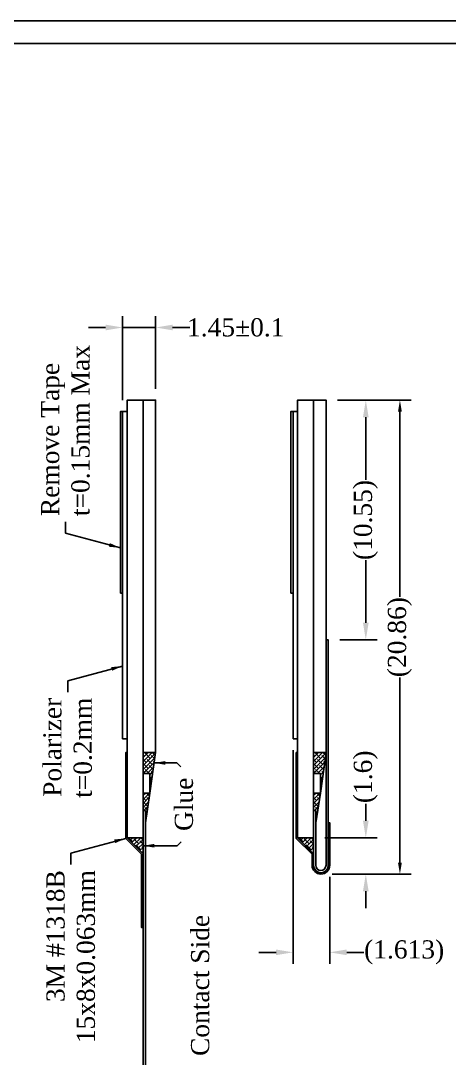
# Model space of a CAD drawing. Extents: x -1 to 152, y 0 to 80.
# Drawn here: x 50.32 to 69.17, y 34.34 to 80 of the extents above; entities that cross this region are included whole.
import ezdxf

# ---------------------------------------------------------------- set-up
doc = ezdxf.new("R2010")
doc.units = 0
doc.header["$MEASUREMENT"] = 0
for name, color, linetype in [('Dimension', 7, 'Continuous'), ('Driver IC', 8, 'Continuous'), ('FPC', 30, 'Continuous'), ('Frame', 7, 'Continuous'), ('Index', 7, 'Continuous'), ('Tape', 6, 'Continuous')]:
    doc.layers.add(name, color=color, linetype=linetype)
doc.styles.get("Standard").update_dxf_attribs({"font": 'TIMES.TTF'})
doc.dimstyles.get("Standard").update_dxf_attribs({"dimtxt": 0.18, "dimasz": 0.18, "dimexe": 0.18, "dimexo": 0.0625, "dimgap": 0.09, "dimtad": 0, "dimtih": 1, "dimtoh": 1, "dimdec": 4, "dimzin": 0, "dimdsep": 46, "dimtxsty": 'Standard', "dimcen": 0.09, "dimadec": 0, "dimazin": 0, "dimtfac": 1, "dimtdec": 4, "dimtofl": 0, "dimtmove": 0, "dimatfit": 3, "dimfxl": 0, "dimtolj": 1, "dimtzin": 0, "dimarcsym": 0})

# ---------------------------------------------------------------- blocks, each defined once
blk = doc.blocks.new('*D10')
at = {"layer": 'Defpoints', "color": 0}
for p in [(56.25, 66.5), (56.25, 63.302), (54.8, 62.802)]:
    blk.add_point(p, dxfattribs=at)
at = {"layer": 'Dimension', "color": 0, "lineweight": -2}
for p, q in [((54.8, 63.302), (54.8, 67)), ((56.25, 63.802), (56.25, 67)), ((54.05, 66.5), (53.3, 66.5)), ((54.8, 66.5), (56.25, 66.5)), ((57, 66.5), (57.75, 66.5))]:
    blk.add_line(p, q, dxfattribs=at)
at = {"layer": 'Dimension', "color": 0}
for points in [[(54.05, 66.625), (54.05, 66.375), (54.8, 66.5)], [(57, 66.625), (57, 66.375), (56.25, 66.5)]]:
    blk.add_solid(points, dxfattribs=at)
at = {"layer": 'Dimension', "color": 0, "insert": (59.776, 66.5), "char_height": 0.8, "attachment_point": 5}
blk.add_mtext('\\A1;1.45±0.1', dxfattribs=at)
blk = doc.blocks.new('*D36')
at = {"layer": 'Defpoints', "color": 0}
for p in [(63.2, 44.042), (65.5, 44.042), (63.525, 42.442)]:
    blk.add_point(p, dxfattribs=at)
at = {"layer": 'Dimension', "color": 0, "lineweight": -2}
for p, q in [((65.5, 44.792), (65.5, 45.542)), ((63.7, 44.042), (66, 44.042)), ((64.025, 42.442), (66, 42.442)), ((65.5, 41.692), (65.5, 40.942))]:
    blk.add_line(p, q, dxfattribs=at)
at = {"layer": 'Dimension', "color": 0}
for points in [[(65.375, 44.792), (65.625, 44.792), (65.5, 44.042)], [(65.375, 41.692), (65.625, 41.692), (65.5, 42.442)]]:
    blk.add_solid(points, dxfattribs=at)
at = {"layer": 'Dimension', "color": 0, "insert": (65.5, 46.725), "char_height": 0.8, "attachment_point": 5, "rotation": 90}
blk.add_mtext('\\A1;(1.6)', dxfattribs=at)
blk = doc.blocks.new('*D37')
at = {"layer": 'Defpoints', "color": 0}
for p in [(62.3, 48.402), (63.913, 42.83), (63.913, 39)]:
    blk.add_point(p, dxfattribs=at)
at = {"layer": 'Dimension', "color": 0, "lineweight": -2}
for p, q in [((62.3, 47.902), (62.3, 38.5)), ((63.913, 42.33), (63.913, 38.5)), ((61.55, 39), (60.8, 39)), ((64.663, 39), (65.413, 39))]:
    blk.add_line(p, q, dxfattribs=at)
at = {"layer": 'Dimension', "color": 0}
for points in [[(61.55, 39.125), (61.55, 38.875), (62.3, 39)], [(64.663, 39.125), (64.663, 38.875), (63.913, 39)]]:
    blk.add_solid(points, dxfattribs=at)
at = {"layer": 'Dimension', "color": 0, "insert": (67.187, 39), "char_height": 0.8, "attachment_point": 5}
blk.add_mtext('\\A1;(1.613)', dxfattribs=at)
blk = doc.blocks.new('*D38')
at = {"layer": 'Defpoints', "color": 0}
for p in [(63.75, 63.302), (67, 63.302), (63.525, 42.442)]:
    blk.add_point(p, dxfattribs=at)
at = {"layer": 'Dimension', "color": 0, "lineweight": -2}
for p, q in [((64.25, 63.302), (67.5, 63.302)), ((67, 62.802), (67, 54.646)), ((67, 42.942), (67, 51.098)), ((64.025, 42.442), (67.5, 42.442))]:
    blk.add_line(p, q, dxfattribs=at)
at = {"layer": 'Dimension', "color": 0}
for points in [[(66.917, 62.802), (67.083, 62.802), (67, 63.302)], [(66.917, 42.942), (67.083, 42.942), (67, 42.442)]]:
    blk.add_solid(points, dxfattribs=at)
at = {"layer": 'Dimension', "color": 0, "insert": (67, 52.872), "char_height": 0.8, "attachment_point": 5, "rotation": 90}
blk.add_mtext('\\A1;(20.86)', dxfattribs=at)
blk = doc.blocks.new('*D40')
at = {"layer": 'Defpoints', "color": 0}
for p in [(63.75, 63.302), (63.85, 52.752), (65.5, 52.752)]:
    blk.add_point(p, dxfattribs=at)
at = {"layer": 'Dimension', "color": 0, "lineweight": -2}
for p, q in [((64.25, 63.302), (66, 63.302)), ((65.5, 62.552), (65.5, 59.801)), ((65.5, 53.502), (65.5, 56.253)), ((64.35, 52.752), (66, 52.752))]:
    blk.add_line(p, q, dxfattribs=at)
at = {"layer": 'Dimension', "color": 0}
for points in [[(65.375, 62.552), (65.625, 62.552), (65.5, 63.302)], [(65.375, 53.502), (65.625, 53.502), (65.5, 52.752)]]:
    blk.add_solid(points, dxfattribs=at)
at = {"layer": 'Dimension', "color": 0, "insert": (65.5, 58.027), "char_height": 0.8, "attachment_point": 5, "rotation": 90}
blk.add_mtext('\\A1;(10.55)', dxfattribs=at)

msp = doc.modelspace()

# ---------------------------------------------------------------- hatches: boundary and pattern name
h = msp.add_hatch()
h.set_pattern_fill('ANSI38', color=8, style=0)
h.set_pattern_definition([(45, (-2.5, 0.338), (-0.08838835, 0.08838835), []), (135, (-2.5, 0.338), (-0.26516504, 0.08838835), [0.3125, -0.1875])])
h.paths.add_polyline_path([(55.7, 46.872), (56, 46.872), (56, 46.012), (56.25, 47.802), (55.7, 47.802)])
h = msp.add_hatch()
h.set_pattern_fill('ANSI38', color=8, style=0)
h.set_pattern_definition([(45, (5, 0.338), (-0.08838835, 0.08838835), []), (135, (5, 0.338), (-0.26516504, 0.08838835), [0.3125, -0.1875])])
h.paths.add_polyline_path([(63.2, 46.872), (63.5, 46.872), (63.5, 46.012), (63.75, 47.802), (63.2, 47.802)])
h = msp.add_hatch()
h.set_pattern_fill('ANSI38', color=8, style=0)
h.set_pattern_definition([(45, (-12.5, 0.338), (-0.08838835, 0.08838835), []), (135, (-12.5, 0.338), (-0.26516504, 0.08838835), [0.3125, -0.1875])])
h.paths.add_polyline_path([(55.7, 45.242), (55.88274, 45.242), (56, 46.012), (55.7, 46.012)])
h = msp.add_hatch()
h.set_pattern_fill('ANSI38', color=8, style=0)
h.set_pattern_definition([(45, (-5, 0.338), (-0.08838835, 0.08838835), []), (135, (-5, 0.338), (-0.26516504, 0.08838835), [0.3125, -0.1875])])
h.paths.add_polyline_path([(63.2, 45.242), (63.38274, 45.242), (63.5, 46.012), (63.2, 46.012)])
h = msp.add_hatch()
h.set_pattern_fill('ANSI38', color=8, style=0)
h.set_pattern_definition([(45, (0, -0.418), (-0.08838835, 0.08838835), []), (135, (0, -0.418), (-0.26516504, 0.08838835), [0.3125, -0.1875])])
h.paths.add_polyline_path([(55, 44.042), (55.7, 43.342), (55.7, 44.042)])
h = msp.add_hatch()
h.set_pattern_fill('ANSI38', color=8, style=0)
h.set_pattern_definition([(45, (7.5, -0.418), (-0.08838835, 0.08838835), []), (135, (7.5, -0.418), (-0.26516504, 0.08838835), [0.3125, -0.1875])])
h.paths.add_polyline_path([(62.5, 44.042), (63.2, 43.342), (63.2, 44.042)])

# ---------------------------------------------------------------- linework, layer by layer
for points in [[(55, 44.042), (55.7, 44.042), (55.7, 63.302), (55, 63.302)], [(55.7, 47.802), (56.25, 47.802), (56.25, 63.302), (55.7, 63.302)], [(62.5, 44.042), (63.2, 44.042), (63.2, 63.302), (62.5, 63.302)], [(63.2, 47.802), (63.75, 47.802), (63.75, 63.302), (63.2, 63.302)]]:
    msp.add_lwpolyline(points, close=True)
at = {"color": 4}
for points in [[(54.7, 54.802), (54.8, 54.802), (54.8, 62.802), (54.7, 62.802)], [(62.2, 54.802), (62.3, 54.802), (62.3, 62.802), (62.2, 62.802)]]:
    msp.add_lwpolyline(points, close=True, dxfattribs=at)
at = {"color": 6}
for points in [[(54.8, 48.402), (55, 48.402), (55, 62.802), (54.8, 62.802)], [(62.3, 48.402), (62.5, 48.402), (62.5, 62.802), (62.3, 62.802)]]:
    msp.add_lwpolyline(points, close=True, dxfattribs=at)
at = {"color": 8}
for points in [[(56, 46.012), (56, 46.872), (55.7, 46.872), (55.7, 47.802), (56.25, 47.802)], [(63.5, 46.012), (63.5, 46.872), (63.2, 46.872), (63.2, 47.802), (63.75, 47.802)], [(55.8, 44.69867), (55.8, 45.242), (55.7, 45.242), (55.7, 46.012), (56, 46.012)], [(63.3, 44.69867), (63.3, 45.242), (63.2, 45.242), (63.2, 46.012), (63.5, 46.012)], [(55, 44.042), (55.7, 44.042), (55.7, 43.342)], [(62.5, 44.042), (63.2, 44.042), (63.2, 43.342)]]:
    msp.add_lwpolyline(points, close=True, dxfattribs=at)
at = {"layer": 'Driver IC', "ltscale": 0.5}
for points in [[(55.7, 46.012), (56, 46.012), (56, 46.872), (55.7, 46.872)], [(63.2, 46.012), (63.5, 46.012), (63.5, 46.872), (63.2, 46.872)]]:
    msp.add_lwpolyline(points, close=True, dxfattribs=at)
at = {"layer": 'FPC'}
msp.add_lwpolyline([(63.85, 42.83, -1), (63.2, 42.83), (63.2, 45.242), (63.3, 45.242), (63.3, 42.83, 1), (63.75, 42.83), (63.75, 52.752), (63.85, 52.752)], format="xyb", close=True, dxfattribs=at)
msp.add_lwpolyline([(55.7, 32.042), (55.7, 45.242), (55.8, 45.242), (55.8, 32.042)], close=True, dxfattribs=at)
at = {"layer": 'Frame'}
for points in [[(120, 80), (0, 80), (0, 0), (120, 0)], [(119, 1), (1, 1), (1, 79), (119, 79)]]:
    msp.add_lwpolyline(points, close=True, dxfattribs=at)
at = {"layer": 'Tape', "ltscale": 0.5}
msp.add_lwpolyline([(55.7, 40.0919), (55.7, 43.342), (55, 44.042), (55, 47.792), (54.937, 47.792), (54.937, 44.0159), (55.637, 43.3159), (55.637, 40.0919)], close=True, dxfattribs=at)
msp.add_lwpolyline([(63.137, 42.83, 1), (63.913, 42.83), (63.913, 44.7021), (63.85, 44.7021), (63.85, 42.83, -1), (63.2, 42.83), (63.2, 43.342), (62.5, 44.042), (62.5, 47.792), (62.5, 47.792), (62.437, 47.792), (62.437, 44.0159), (63.137, 43.3159)], format="xyb", close=True, dxfattribs=at)

# ---------------------------------------------------------------- texts
at = {"insert": (57.5, 45.5145), "char_height": 0.8, "attachment_point": 5, "rotation": 90}
msp.add_mtext('Glue', dxfattribs=at)
at = {"layer": 'Index', "char_height": 0.8, "rotation": 90}
for s, insert, attachment_point in [('Remove Tape\\Pt=0.15mm Max', (52.28519, 58.19905), 4), ('Polarizer\\Pt=0.2mm', (52.38519, 50.20495), 6), ('3M #1318B\\P15x8x0.063mm', (52.52219, 42.61886), 6), ('{\\fTimes New Roman|b0|i0|c0|p18;Contact Side}', (58.21481, 34.43903), 4)]:
    msp.add_mtext(s, dxfattribs=dict(at, insert=insert, attachment_point=attachment_point))

# ---------------------------------------------------------------- dimensions: what is measured, and where the dimension line sits
at = {"layer": 'Dimension'}
dim = msp.add_linear_dim(base=(56.25, 66.5), p1=(54.8, 62.802), p2=(56.25, 63.302), dimstyle='Standard', override={"dimtxt": 0.8, "dimasz": 0.75, "dimexe": 0.5, "dimexo": 0.5, "dimgap": 0.1, "dimtih": 0, "dimtoh": 0, "dimdec": 3, "dimzin": 8, "dimazin": 2, "dimtol": 1, "dimtp": 0.1, "dimtm": 0.1, "dimtofl": 1, "dimtzin": 8}, dxfattribs=at)
dim.commit()
dim.dimension.update_dxf_attribs({"geometry": '*D10', "text_midpoint": (59.77588, 66.5)})
for base, p1, p2, override, picture, middle in [((67, 63.302), (63.525, 42.442), (63.75, 63.302), {"dimtxt": 0.8, "dimasz": 0.5, "dimexe": 0.5, "dimexo": 0.5, "dimgap": 0.1, "dimtih": 0, "dimtoh": 0, "dimdec": 2, "dimzin": 8}, '*D38', (67, 52.872)), ((65.5, 52.752), (63.75, 63.302), (63.85, 52.752), {"dimtxt": 0.8, "dimasz": 0.75, "dimexe": 0.5, "dimexo": 0.5, "dimgap": 0.1, "dimtih": 0, "dimtoh": 0, "dimdec": 2, "dimzin": 8, "dimazin": 2, "dimtzin": 8}, '*D40', (65.5, 58.027)), ((65.5, 44.042), (63.525, 42.442), (63.2, 44.042), {"dimtxt": 0.8, "dimasz": 0.75, "dimexe": 0.5, "dimexo": 0.5, "dimgap": 0.1, "dimtih": 0, "dimtoh": 0, "dimdec": 2, "dimzin": 8, "dimazin": 2, "dimtzin": 8}, '*D36', (65.5, 46.7252))]:
    dim = msp.add_linear_dim(base=base, p1=p1, p2=p2, angle=90, text='(<>)', dimstyle='Standard', override=override, dxfattribs=at)
    dim.commit()
    dim.dimension.update_dxf_attribs({"geometry": picture, "text_midpoint": middle})
dim = msp.add_linear_dim(base=(63.913, 39), p1=(62.3, 48.402), p2=(63.913, 42.83), text='(<>)', dimstyle='Standard', override={"dimtxt": 0.8, "dimasz": 0.75, "dimexe": 0.5, "dimexo": 0.5, "dimgap": 0.1, "dimtih": 0, "dimtoh": 0, "dimdec": 3, "dimzin": 8, "dimazin": 2, "dimtzin": 8}, dxfattribs=at)
dim.commit()
dim.dimension.update_dxf_attribs({"geometry": '*D37', "text_midpoint": (67.18683, 39)})

# ---------------------------------------------------------------- leaders
at = {"layer": 'Index'}
for points, override in [([(54.7, 56.802), (52.28519, 57.44905), (52.28519, 57.94905)], {"dimtxt": 0.5, "dimasz": 0.5, "dimexe": 0.5, "dimexo": 0.5, "dimgap": 0.1, "dimtih": 0, "dimdec": 3}), ([(54.8, 51.602), (52.38519, 50.95495), (52.38519, 50.45495)], {"dimtxt": 0.5, "dimasz": 0.5, "dimexe": 0.5, "dimexo": 0.5, "dimgap": 0.1, "dimtih": 0, "dimdec": 3}), ([(56.18506, 47.337), (57.18506, 47.337), (57.36183, 47.16022)], {"dimtxt": 0.5, "dimasz": 0.5, "dimexe": 0.5, "dimexo": 0.5, "dimgap": 0.1, "dimtih": 0, "dimdec": 2}), ([(54.937, 44.0159), (52.52219, 43.36886), (52.52219, 42.86886)], {"dimtxt": 0.5, "dimasz": 0.5, "dimexe": 0.5, "dimexo": 0.5, "dimgap": 0.1, "dimtih": 0, "dimdec": 3}), ([(55.7, 43.692), (57.2, 43.692), (57.37678, 43.86878)], {"dimtxt": 0.5, "dimasz": 0.5, "dimexe": 0.5, "dimexo": 0.5, "dimgap": 0.1, "dimtih": 0, "dimdec": 2})]:
    msp.add_leader(points, dimstyle='Standard', override=override, dxfattribs=at)

doc.saveas('drawing.dxf')
